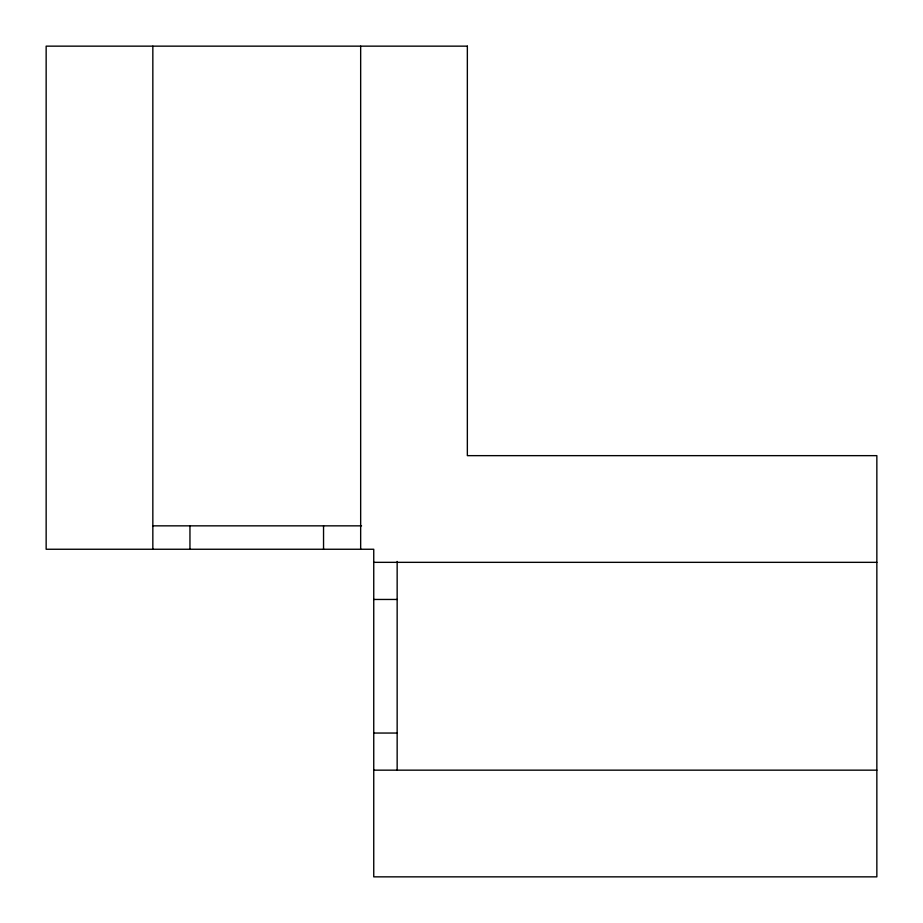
<?xml version="1.0" encoding="UTF-8"?>
<svg xmlns="http://www.w3.org/2000/svg" width="923" height="923" viewBox="0 0 923 923"><rect width="100%" height="100%" fill="white"/><g stroke="black" fill="none" stroke-linecap="round" stroke-linejoin="round"><path stroke-width="1.38" d="M152.837 525.845L361.539 525.845M373.746 562.338L876.85 562.338M373.746 599.454L397.155 599.454M373.746 733.047L397.155 733.047M373.746 770.163L876.85 770.163M397.155 561.461L397.155 770.163M360.662 46.15L360.662 549.254M323.546 525.845L323.546 549.254M189.953 525.845L189.953 549.254M152.837 46.15L152.837 549.254M467.35 46.15L46.15 46.15L46.15 549.254L373.746 549.254L373.746 876.85L876.85 876.85L876.85 455.65L467.35 455.65L467.35 46.15"/></g></svg>
